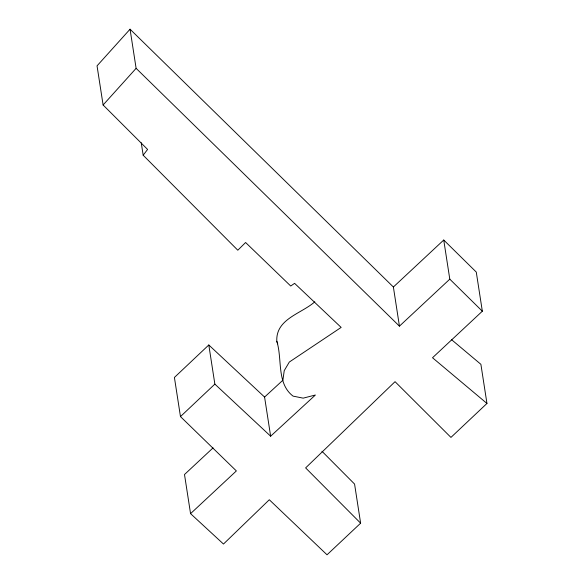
<?xml version="1.0" encoding="UTF-8"?>
<svg xmlns="http://www.w3.org/2000/svg" width="584" height="584" viewBox="0 0 584 584"><rect width="100%" height="100%" fill="white"/><g stroke="black" fill="none" stroke-linecap="round" stroke-linejoin="round"><path stroke-width="0.88" d="M321.952 451.264L354.568 484.056L360.627 523.184L327.025 554.8L269.304 499.751L223.482 544.04L190.559 513.65L236.367 470.93L180.471 416.589L174.412 377.454L208.802 344.976L214.861 384.111L270.64 436.197L315.397 395.003L303.184 398.149L293.066 396.12C276.356 383.44 282.495 359.043 276.809 341.29C275.619 318.944 301.198 313.805 314.805 301.826M282.868 380.425L284.233 370.643L289.314 362.043L341.151 327.412L294.591 283.349L290.715 286.021L245.601 242.506L237.805 250.215L143.175 155.227L141.248 142.773M143.175 155.227L147.591 149.438L103.105 104.989L97.046 65.853L130.057 29.2L393.382 287.014L399.434 326.149L449.797 279.152L443.738 240.024L393.382 287.014M103.105 104.989L136.116 68.335L130.057 29.2M180.471 416.589L214.861 384.111M451.585 339.706L480.895 364.321L486.954 403.456L450.95 437.409L395.047 381.673L305.629 467.901L360.627 523.184M443.738 240.024L476.274 272.078L482.333 311.214L432.518 357.744L486.954 403.456M213.05 447.891L184.5 474.515L190.559 513.65M270.64 436.197L264.581 397.062L282.619 380.461M208.802 344.976L264.581 397.062M136.116 68.335L399.434 326.149M449.797 279.152L482.333 311.214M276.809 341.29L277.721 343.83"/></g></svg>
